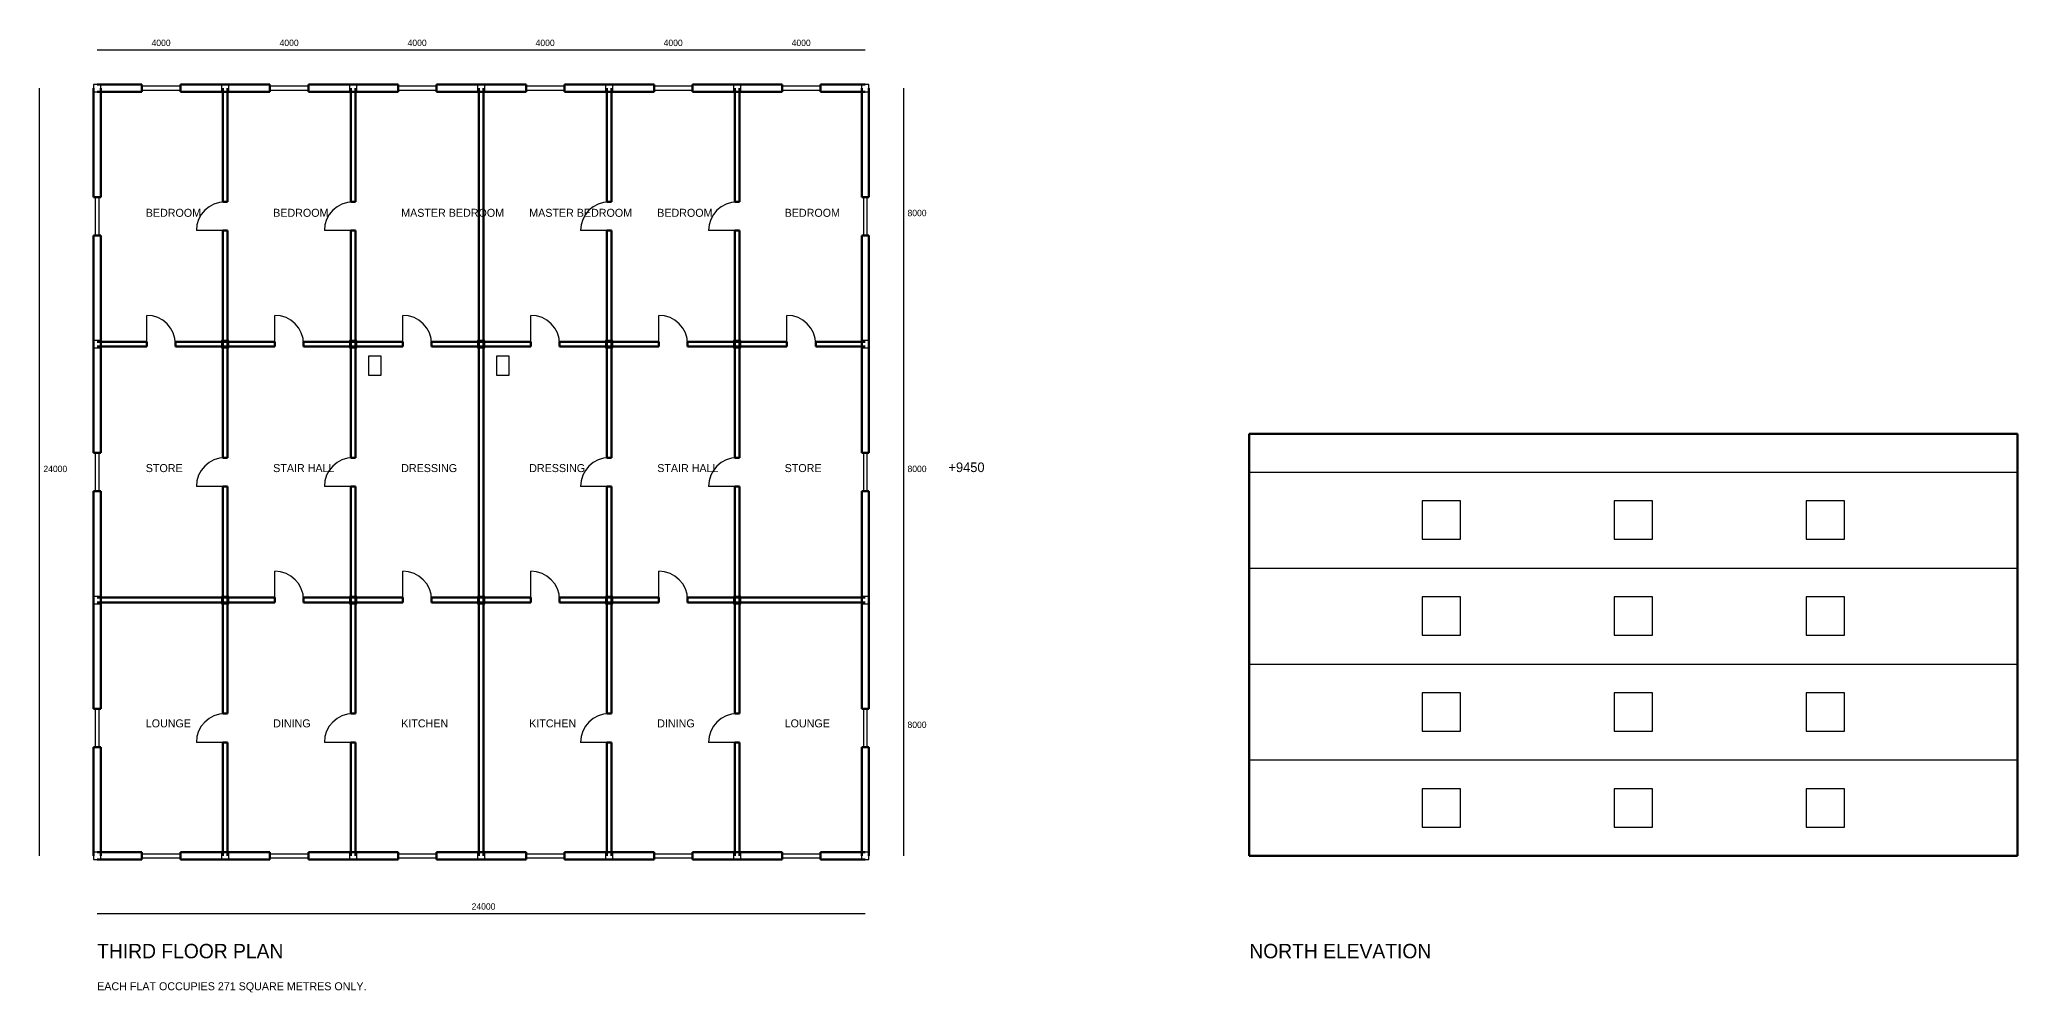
# Model space of a CAD drawing. Header units: millimetres. Extents: x -1800 to 209599, y -4269 to 25523.
# Drawn here: x 106200 to 168000, y -4269 to 25523 of the extents above; entities that cross this region are included whole.
import ezdxf

# ---------------------------------------------------------------- set-up
doc = ezdxf.new("R2010")
doc.units = ezdxf.units.MM
for name, color, linetype in [('COLUMN', 5, 'CONTINUOUS'), ('DIM', 1, 'CONTINUOUS'), ('DOOR', 3, 'CONTINUOUS'), ('SANITARY', 7, 'CONTINUOUS'), ('TEXT', 6, 'CONTINUOUS'), ('WALL', 4, 'CONTINUOUS'), ('WIND', 2, 'CONTINUOUS')]:
    doc.layers.add(name, color=color, linetype=linetype)

msp = doc.modelspace()

# ---------------------------------------------------------------- linework, layer by layer
at = {"layer": 'COLUMN'}
for points in [[(107885, 23885), (108115, 23885), (108115, 24115), (107885, 24115)], [(111885, 23885), (112115, 23885), (112115, 24115), (111885, 24115)], [(115885, 23885), (116115, 23885), (116115, 24115), (115885, 24115)], [(119885, 23885), (120115, 23885), (120115, 24115), (119885, 24115)], [(123885, 23885), (124115, 23885), (124115, 24115), (123885, 24115)], [(127885, 23885), (128115, 23885), (128115, 24115), (127885, 24115)], [(131885, 23885), (132115, 23885), (132115, 24115), (131885, 24115)], [(107885, 15885), (108115, 15885), (108115, 16115), (107885, 16115)], [(111885, 15885), (112115, 15885), (112115, 16115), (111885, 16115)], [(115885, 15885), (116115, 15885), (116115, 16115), (115885, 16115)], [(119885, 15885), (120115, 15885), (120115, 16115), (119885, 16115)], [(123885, 15885), (124115, 15885), (124115, 16115), (123885, 16115)], [(127885, 15885), (128115, 15885), (128115, 16115), (127885, 16115)], [(131885, 15885), (132115, 15885), (132115, 16115), (131885, 16115)], [(107885, 7885), (108115, 7885), (108115, 8115), (107885, 8115)], [(111885, 7885), (112115, 7885), (112115, 8115), (111885, 8115)], [(115885, 7885), (116115, 7885), (116115, 8115), (115885, 8115)], [(119885, 7885), (120115, 7885), (120115, 8115), (119885, 8115)], [(123885, 7885), (124115, 7885), (124115, 8115), (123885, 8115)], [(127885, 7885), (128115, 7885), (128115, 8115), (127885, 8115)], [(131885, 7885), (132115, 7885), (132115, 8115), (131885, 8115)], [(107885, -115), (108115, -115), (108115, 115), (107885, 115)], [(111885, -115), (112115, -115), (112115, 115), (111885, 115)], [(115885, -115), (116115, -115), (116115, 115), (115885, 115)], [(119885, -115), (120115, -115), (120115, 115), (119885, 115)], [(123885, -115), (124115, -115), (124115, 115), (123885, 115)], [(127885, -115), (128115, -115), (128115, 115), (127885, 115)], [(131885, -115), (132115, -115), (132115, 115), (131885, 115)]]:
    msp.add_lwpolyline(points, close=True, dxfattribs=at)
at = {"layer": 'DIM'}
for p, q in [((108000, 25200), (112000, 25200)), ((112000, 25200), (116000, 25200)), ((116000, 25200), (120000, 25200)), ((120000, 25200), (124000, 25200)), ((124000, 25200), (128000, 25200)), ((128000, 25200), (132000, 25200)), ((106200, 0), (106200, 24000)), ((133200, 16000), (133200, 24000)), ((133200, 8000), (133200, 16000)), ((133200, 0), (133200, 8000)), ((108000, -1800), (132000, -1800))]:
    msp.add_line(p, q, dxfattribs=at)
at = {"layer": 'DOOR'}
for p, q in [((112000, 19550), (111100, 19550)), ((116000, 19550), (115100, 19550)), ((124000, 19550), (123100, 19550)), ((128000, 19550), (127100, 19550)), ((109550, 16000), (109550, 16900)), ((113550, 16000), (113550, 16900)), ((117550, 16000), (117550, 16900)), ((121550, 16000), (121550, 16900)), ((125550, 16000), (125550, 16900)), ((129550, 16000), (129550, 16900)), ((112000, 11550), (111100, 11550)), ((116000, 11550), (115100, 11550)), ((124000, 11550), (123100, 11550)), ((128000, 11550), (127100, 11550)), ((113550, 8000), (113550, 8900)), ((117550, 8000), (117550, 8900)), ((121550, 8000), (121550, 8900)), ((125550, 8000), (125550, 8900)), ((112000, 3550), (111100, 3550)), ((116000, 3550), (115100, 3550)), ((124000, 3550), (123100, 3550)), ((128000, 3550), (127100, 3550))]:
    msp.add_line(p, q, dxfattribs=at)
for centre, start, end in [((112000, 19550), 90, 180), ((116000, 19550), 90, 180), ((124000, 19550), 90, 180), ((128000, 19550), 90, 180), ((109550, 16000), 0, 90), ((113550, 16000), 0, 90), ((117550, 16000), 0, 90), ((121550, 16000), 0, 90), ((125550, 16000), 0, 90), ((129550, 16000), 0, 90), ((112000, 11550), 90, 180), ((116000, 11550), 90, 180), ((124000, 11550), 90, 180), ((128000, 11550), 90, 180), ((113550, 8000), 0, 90), ((117550, 8000), 0, 90), ((121550, 8000), 0, 90), ((125550, 8000), 0, 90), ((112000, 3550), 90, 180), ((116000, 3550), 90, 180), ((124000, 3550), 90, 180), ((128000, 3550), 90, 180)]:
    msp.add_arc(centre, 900, start, end, dxfattribs=at)
at = {"layer": 'SANITARY'}
for points in [[(116475, 15025), (116875, 15025), (116875, 15625), (116475, 15625)], [(120475, 15025), (120875, 15025), (120875, 15625), (120475, 15625)]]:
    msp.add_lwpolyline(points, close=True, dxfattribs=at)
at = {"layer": 'WALL', "lineweight": 50}
for p, q in [((109400, 24112.5), (108000, 24112.5)), ((109400, 23887.5), (109400, 24112.5)), ((112000, 24112.5), (110600, 24112.5)), ((110600, 23887.5), (110600, 24112.5)), ((113400, 24112.5), (112000, 24112.5)), ((113400, 23887.5), (113400, 24112.5)), ((116000, 24112.5), (114600, 24112.5)), ((114600, 23887.5), (114600, 24112.5)), ((117400, 24112.5), (116000, 24112.5)), ((117400, 23887.5), (117400, 24112.5)), ((120000, 24112.5), (118600, 24112.5)), ((118600, 23887.5), (118600, 24112.5)), ((121400, 24112.5), (120000, 24112.5)), ((121400, 23887.5), (121400, 24112.5)), ((124000, 24112.5), (122600, 24112.5)), ((122600, 23887.5), (122600, 24112.5)), ((125400, 24112.5), (124000, 24112.5)), ((125400, 23887.5), (125400, 24112.5)), ((128000, 24112.5), (126600, 24112.5)), ((126600, 23887.5), (126600, 24112.5)), ((129400, 24112.5), (128000, 24112.5)), ((129400, 23887.5), (129400, 24112.5)), ((132000, 24112.5), (130600, 24112.5)), ((130600, 23887.5), (130600, 24112.5)), ((107887.5, 20600), (107887.5, 24000)), ((108000, 23887.5), (109400, 23887.5)), ((108112.5, 24000), (108112.5, 20600)), ((110600, 23887.5), (112000, 23887.5)), ((111925, 20450), (111925, 24000)), ((112000, 23887.5), (113400, 23887.5)), ((112075, 24000), (112075, 20450)), ((114600, 23887.5), (116000, 23887.5)), ((115925, 20450), (115925, 24000)), ((116000, 23887.5), (117400, 23887.5)), ((116075, 24000), (116075, 20450)), ((118600, 23887.5), (120000, 23887.5)), ((119925, 16000), (119925, 24000)), ((120000, 23887.5), (121400, 23887.5)), ((120075, 24000), (120075, 16000)), ((122600, 23887.5), (124000, 23887.5)), ((123925, 20450), (123925, 24000)), ((124000, 23887.5), (125400, 23887.5)), ((124075, 24000), (124075, 20450)), ((126600, 23887.5), (128000, 23887.5)), ((127925, 20450), (127925, 24000)), ((128000, 23887.5), (129400, 23887.5)), ((128075, 24000), (128075, 20450)), ((130600, 23887.5), (132000, 23887.5)), ((131887.5, 20600), (131887.5, 24000)), ((132112.5, 24000), (132112.5, 20600)), ((107887.5, 20600), (108112.5, 20600)), ((111925, 20450), (112075, 20450)), ((115925, 20450), (116075, 20450)), ((123925, 20450), (124075, 20450)), ((127925, 20450), (128075, 20450)), ((131887.5, 20600), (132112.5, 20600)), ((107887.5, 16000), (107887.5, 19400)), ((107887.5, 19400), (108112.5, 19400)), ((108112.5, 19400), (108112.5, 16000)), ((111925, 16000), (111925, 19550)), ((111925, 19550), (112075, 19550)), ((112075, 19550), (112075, 16000)), ((115925, 16000), (115925, 19550)), ((115925, 19550), (116075, 19550)), ((116075, 19550), (116075, 16000)), ((123925, 16000), (123925, 19550)), ((123925, 19550), (124075, 19550)), ((124075, 19550), (124075, 16000)), ((127925, 16000), (127925, 19550)), ((127925, 19550), (128075, 19550)), ((128075, 19550), (128075, 16000)), ((131887.5, 16000), (131887.5, 19400)), ((131887.5, 19400), (132112.5, 19400)), ((132112.5, 19400), (132112.5, 16000)), ((109550, 16075), (108000, 16075)), ((109550, 15925), (109550, 16075)), ((112000, 16075), (110450, 16075)), ((110450, 15925), (110450, 16075)), ((113550, 16075), (112000, 16075)), ((113550, 15925), (113550, 16075)), ((116000, 16075), (114450, 16075)), ((114450, 15925), (114450, 16075)), ((117550, 16075), (116000, 16075)), ((117550, 15925), (117550, 16075)), ((120000, 16075), (118450, 16075)), ((118450, 15925), (118450, 16075)), ((121550, 16075), (120000, 16075)), ((121550, 15925), (121550, 16075)), ((124000, 16075), (122450, 16075)), ((122450, 15925), (122450, 16075)), ((125550, 16075), (124000, 16075)), ((125550, 15925), (125550, 16075)), ((128000, 16075), (126450, 16075)), ((126450, 15925), (126450, 16075)), ((129550, 16075), (128000, 16075)), ((129550, 15925), (129550, 16075)), ((132000, 16075), (130450, 16075)), ((130450, 15925), (130450, 16075)), ((107887.5, 12600), (107887.5, 16000)), ((108000, 15925), (109550, 15925)), ((108112.5, 16000), (108112.5, 12600)), ((110450, 15925), (112000, 15925)), ((111925, 12450), (111925, 16000)), ((112000, 15925), (113550, 15925)), ((112075, 16000), (112075, 12450)), ((114450, 15925), (116000, 15925)), ((115925, 12450), (115925, 16000)), ((116000, 15925), (117550, 15925)), ((116075, 16000), (116075, 12450)), ((118450, 15925), (120000, 15925)), ((119925, 8000), (119925, 16000)), ((120000, 15925), (121550, 15925)), ((120075, 16000), (120075, 8000)), ((122450, 15925), (124000, 15925)), ((123925, 12450), (123925, 16000)), ((124000, 15925), (125550, 15925)), ((124075, 16000), (124075, 12450)), ((126450, 15925), (128000, 15925)), ((127925, 12450), (127925, 16000)), ((128000, 15925), (129550, 15925)), ((128075, 16000), (128075, 12450)), ((130450, 15925), (132000, 15925)), ((131887.5, 12600), (131887.5, 16000)), ((132112.5, 16000), (132112.5, 12600)), ((168000, 13200), (144000, 13200)), ((144000, 13200), (144000, 0)), ((168000, 0), (168000, 13200)), ((107887.5, 12600), (108112.5, 12600)), ((111925, 12450), (112075, 12450)), ((115925, 12450), (116075, 12450)), ((123925, 12450), (124075, 12450)), ((127925, 12450), (128075, 12450)), ((131887.5, 12600), (132112.5, 12600)), ((107887.5, 8000), (107887.5, 11400)), ((107887.5, 11400), (108112.5, 11400)), ((108112.5, 11400), (108112.5, 8000)), ((111925, 8000), (111925, 11550)), ((111925, 11550), (112075, 11550)), ((112075, 11550), (112075, 8000)), ((115925, 8000), (115925, 11550)), ((115925, 11550), (116075, 11550)), ((116075, 11550), (116075, 8000)), ((123925, 8000), (123925, 11550)), ((123925, 11550), (124075, 11550)), ((124075, 11550), (124075, 8000)), ((127925, 8000), (127925, 11550)), ((127925, 11550), (128075, 11550)), ((128075, 11550), (128075, 8000)), ((131887.5, 8000), (131887.5, 11400)), ((131887.5, 11400), (132112.5, 11400)), ((132112.5, 11400), (132112.5, 8000)), ((112000, 8075), (108000, 8075)), ((113550, 8075), (112000, 8075)), ((113550, 7925), (113550, 8075)), ((116000, 8075), (114450, 8075)), ((114450, 7925), (114450, 8075)), ((117550, 8075), (116000, 8075)), ((117550, 7925), (117550, 8075)), ((120000, 8075), (118450, 8075)), ((118450, 7925), (118450, 8075)), ((121550, 8075), (120000, 8075)), ((121550, 7925), (121550, 8075)), ((124000, 8075), (122450, 8075)), ((122450, 7925), (122450, 8075)), ((125550, 8075), (124000, 8075)), ((125550, 7925), (125550, 8075)), ((128000, 8075), (126450, 8075)), ((126450, 7925), (126450, 8075)), ((132000, 8075), (128000, 8075)), ((107887.5, 4600), (107887.5, 8000)), ((108000, 7925), (112000, 7925)), ((108112.5, 8000), (108112.5, 4600)), ((111925, 4450), (111925, 8000)), ((112000, 7925), (113550, 7925)), ((112075, 8000), (112075, 4450)), ((114450, 7925), (116000, 7925)), ((115925, 4450), (115925, 8000)), ((116000, 7925), (117550, 7925)), ((116075, 8000), (116075, 4450)), ((118450, 7925), (120000, 7925)), ((119925, 0), (119925, 8000)), ((120000, 7925), (121550, 7925)), ((120075, 8000), (120075, 0)), ((122450, 7925), (124000, 7925)), ((123925, 4450), (123925, 8000)), ((124000, 7925), (125550, 7925)), ((124075, 8000), (124075, 4450)), ((126450, 7925), (128000, 7925)), ((127925, 4450), (127925, 8000)), ((128000, 7925), (132000, 7925)), ((128075, 8000), (128075, 4450)), ((131887.5, 4600), (131887.5, 8000)), ((132112.5, 8000), (132112.5, 4600)), ((107887.5, 4600), (108112.5, 4600)), ((111925, 4450), (112075, 4450)), ((115925, 4450), (116075, 4450)), ((123925, 4450), (124075, 4450)), ((127925, 4450), (128075, 4450)), ((131887.5, 4600), (132112.5, 4600)), ((107887.5, 0), (107887.5, 3400)), ((107887.5, 3400), (108112.5, 3400)), ((108112.5, 3400), (108112.5, 0)), ((111925, 0), (111925, 3550)), ((111925, 3550), (112075, 3550)), ((112075, 3550), (112075, 0)), ((115925, 0), (115925, 3550)), ((115925, 3550), (116075, 3550)), ((116075, 3550), (116075, 0)), ((123925, 0), (123925, 3550)), ((123925, 3550), (124075, 3550)), ((124075, 3550), (124075, 0)), ((127925, 0), (127925, 3550)), ((127925, 3550), (128075, 3550)), ((128075, 3550), (128075, 0)), ((131887.5, 0), (131887.5, 3400)), ((131887.5, 3400), (132112.5, 3400)), ((132112.5, 3400), (132112.5, 0)), ((109400, 112.5), (108000, 112.5)), ((109400, -112.5), (109400, 112.5)), ((112000, 112.5), (110600, 112.5)), ((110600, -112.5), (110600, 112.5)), ((113400, 112.5), (112000, 112.5)), ((113400, -112.5), (113400, 112.5)), ((116000, 112.5), (114600, 112.5)), ((114600, -112.5), (114600, 112.5)), ((117400, 112.5), (116000, 112.5)), ((117400, -112.5), (117400, 112.5)), ((120000, 112.5), (118600, 112.5)), ((118600, -112.5), (118600, 112.5)), ((121400, 112.5), (120000, 112.5)), ((121400, -112.5), (121400, 112.5)), ((124000, 112.5), (122600, 112.5)), ((122600, -112.5), (122600, 112.5)), ((125400, 112.5), (124000, 112.5)), ((125400, -112.5), (125400, 112.5)), ((128000, 112.5), (126600, 112.5)), ((126600, -112.5), (126600, 112.5)), ((129400, 112.5), (128000, 112.5)), ((129400, -112.5), (129400, 112.5)), ((132000, 112.5), (130600, 112.5)), ((130600, -112.5), (130600, 112.5)), ((144000, 0), (168000, 0)), ((108000, -112.5), (109400, -112.5)), ((110600, -112.5), (112000, -112.5)), ((112000, -112.5), (113400, -112.5)), ((114600, -112.5), (116000, -112.5)), ((116000, -112.5), (117400, -112.5)), ((118600, -112.5), (120000, -112.5)), ((120000, -112.5), (121400, -112.5)), ((122600, -112.5), (124000, -112.5)), ((124000, -112.5), (125400, -112.5)), ((126600, -112.5), (128000, -112.5)), ((128000, -112.5), (129400, -112.5)), ((130600, -112.5), (132000, -112.5))]:
    msp.add_line(p, q, dxfattribs=at)
at = {"layer": 'WALL'}
for p, q in [((144000, 12000), (168000, 12000)), ((144000, 9000), (168000, 9000)), ((144000, 6000), (168000, 6000)), ((144000, 3000), (168000, 3000)), ((144000, 0), (168000, 0))]:
    msp.add_line(p, q, dxfattribs=at)
at = {"layer": 'WIND'}
for points in [[(109400, 23940), (110600, 23940), (110600, 24060), (109400, 24060)], [(113400, 23940), (114600, 23940), (114600, 24060), (113400, 24060)], [(117400, 23940), (118600, 23940), (118600, 24060), (117400, 24060)], [(121400, 23940), (122600, 23940), (122600, 24060), (121400, 24060)], [(125400, 23940), (126600, 23940), (126600, 24060), (125400, 24060)], [(129400, 23940), (130600, 23940), (130600, 24060), (129400, 24060)], [(107940, 19400), (108060, 19400), (108060, 20600), (107940, 20600)], [(131940, 19400), (132060, 19400), (132060, 20600), (131940, 20600)], [(107940, 11400), (108060, 11400), (108060, 12600), (107940, 12600)], [(131940, 11400), (132060, 11400), (132060, 12600), (131940, 12600)], [(149400, 9900), (150600, 9900), (150600, 11100), (149400, 11100)], [(155400, 9900), (156600, 9900), (156600, 11100), (155400, 11100)], [(161400, 9900), (162600, 9900), (162600, 11100), (161400, 11100)], [(149400, 6900), (150600, 6900), (150600, 8100), (149400, 8100)], [(155400, 6900), (156600, 6900), (156600, 8100), (155400, 8100)], [(161400, 6900), (162600, 6900), (162600, 8100), (161400, 8100)], [(149400, 3900), (150600, 3900), (150600, 5100), (149400, 5100)], [(155400, 3900), (156600, 3900), (156600, 5100), (155400, 5100)], [(161400, 3900), (162600, 3900), (162600, 5100), (161400, 5100)], [(107940, 3400), (108060, 3400), (108060, 4600), (107940, 4600)], [(131940, 3400), (132060, 3400), (132060, 4600), (131940, 4600)], [(149400, 900), (150600, 900), (150600, 2100), (149400, 2100)], [(155400, 900), (156600, 900), (156600, 2100), (155400, 2100)], [(161400, 900), (162600, 900), (162600, 2100), (161400, 2100)], [(109400, -60), (110600, -60), (110600, 60), (109400, 60)], [(113400, -60), (114600, -60), (114600, 60), (113400, 60)], [(117400, -60), (118600, -60), (118600, 60), (117400, 60)], [(121400, -60), (122600, -60), (122600, 60), (121400, 60)], [(125400, -60), (126600, -60), (126600, 60), (125400, 60)], [(129400, -60), (130600, -60), (130600, 60), (129400, 60)]]:
    msp.add_lwpolyline(points, close=True, dxfattribs=at)

# ---------------------------------------------------------------- texts
at = {"layer": 'DIM'}
for s, p in [('4000', (109700, 25320)), ('4000', (113700, 25320)), ('4000', (117700, 25320)), ('4000', (121700, 25320)), ('4000', (125700, 25320)), ('4000', (129700, 25320)), ('8000', (133320, 20000)), ('24000', (106320, 12000)), ('8000', (133320, 12000)), ('8000', (133320, 4000)), ('24000', (119700, -1680))]:
    msp.add_text(s, height=200, dxfattribs=at).set_placement(p)
at = {"layer": 'TEXT'}
for s, height, p in [('BEDROOM', 250, (109518.8, 19981.2)), ('BEDROOM', 250, (113500, 19981.2)), ('MASTER BEDROOM', 250, (117500, 19981.2)), ('MASTER BEDROOM', 250, (121500, 19981.2)), ('BEDROOM', 250, (125500, 19981.2)), ('BEDROOM', 250, (129481.2, 19981.2)), ('STORE', 250, (109518.8, 12000)), ('STAIR HALL', 250, (113500, 12000)), ('DRESSING', 250, (117500, 12000)), ('DRESSING', 250, (121500, 12000)), ('STAIR HALL', 250, (125500, 12000)), ('STORE', 250, (129481.2, 12000)), ('+9450', 300, (134600, 12000)), ('LOUNGE', 250, (109518.8, 4018.8)), ('DINING', 250, (113500, 4018.8)), ('KITCHEN', 250, (117500, 4018.8)), ('KITCHEN', 250, (121500, 4018.8)), ('DINING', 250, (125500, 4018.8)), ('LOUNGE', 250, (129481.2, 4018.8)), ('THIRD FLOOR PLAN', 450, (108000, -3200)), ('NORTH ELEVATION', 450, (144000, -3200)), ('EACH FLAT OCCUPIES 271 SQUARE METRES ONLY.', 250, (108000, -4200))]:
    msp.add_text(s, height=height, dxfattribs=at).set_placement(p)

doc.saveas('drawing.dxf')
